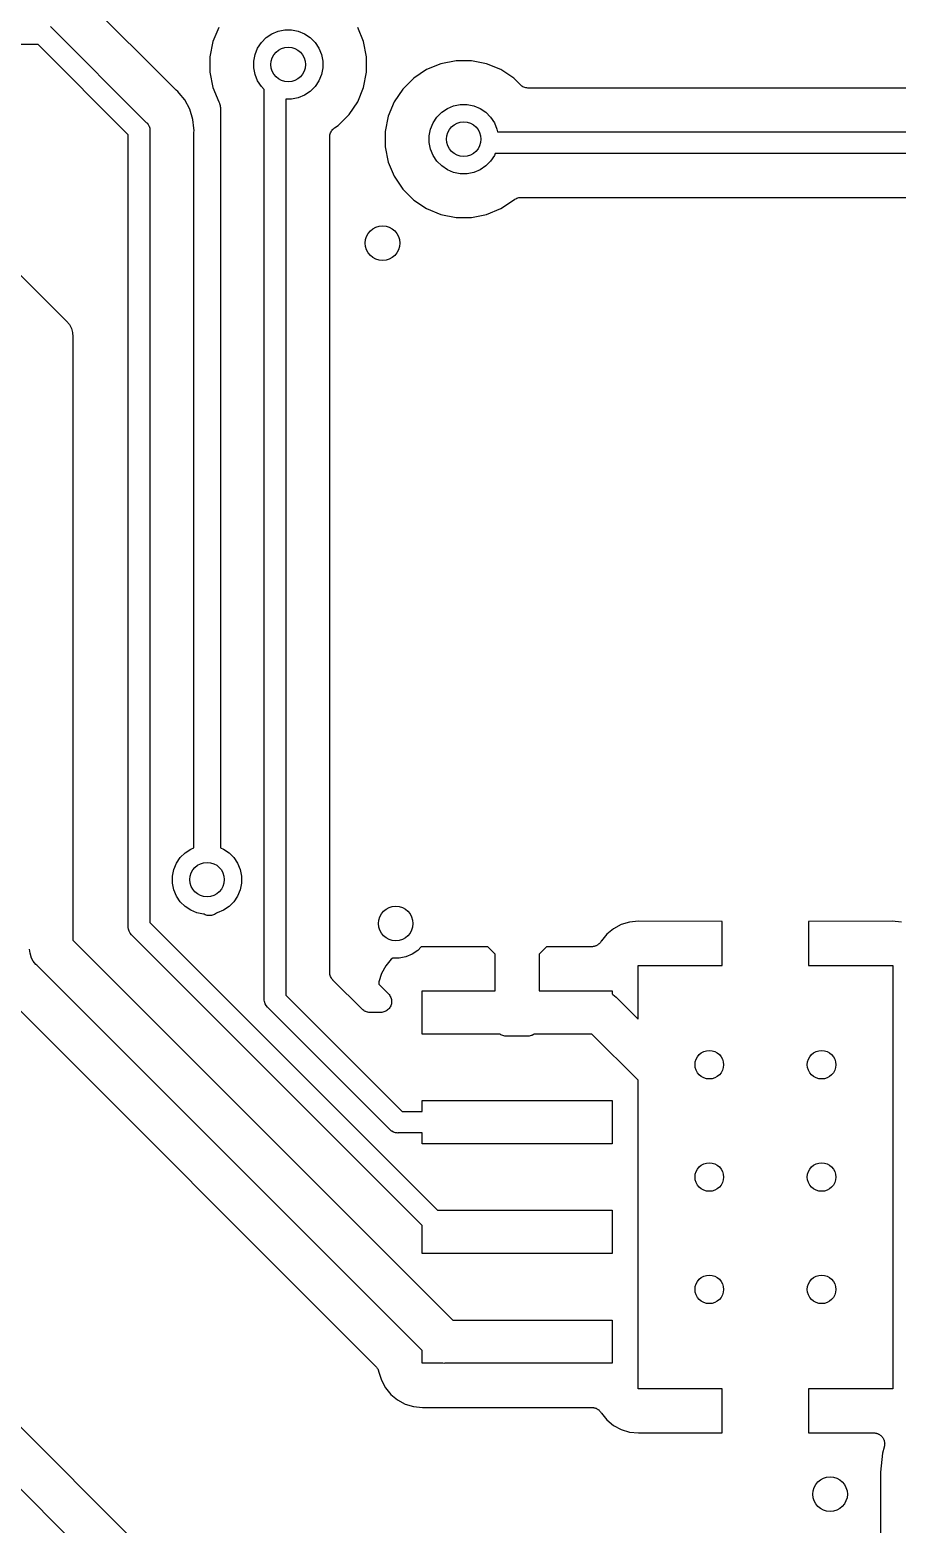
# Model space of a CAD drawing. Extents: x 2.49 to 6.38, y -5.9 to -3.86.
# Drawn here: x 5.246 to 5.641, y -5.554 to -4.873 of the extents above; entities that cross this region are included whole.
import ezdxf

# ---------------------------------------------------------------- set-up
doc = ezdxf.new("R2010")
doc.units = 0
doc.header["$MEASUREMENT"] = 0
doc.layers.add('BLACK', color=7, linetype='CONTINUOUS')

msp = doc.modelspace()

# ---------------------------------------------------------------- linework, layer by layer
at = {"layer": 'BLACK', "linetype": 'CONTINUOUS'}
for p, q in [((5.31216, -4.9005), (5.27024, -4.85858)), ((5.25523, -4.87186), (5.29888, -4.91551)), ((5.3319, -4.87223), (5.3292, -4.87874)), ((5.35612, -4.87521), (5.35898, -4.87402)), ((5.35898, -4.87402), (5.36202, -4.87342)), ((5.36202, -4.87342), (5.36513, -4.87342)), ((5.36513, -4.87342), (5.36817, -4.87402)), ((5.36817, -4.87402), (5.37103, -4.87521)), ((5.39795, -4.87874), (5.39525, -4.87223)), ((5.24954, -4.88009), (4.95582, -4.88009)), ((5.29065, -4.9212), (5.24954, -4.88009)), ((5.3292, -4.87874), (5.32783, -4.88564)), ((5.34962, -4.88171), (5.35134, -4.87913)), ((5.35134, -4.87913), (5.35354, -4.87693)), ((5.35354, -4.87693), (5.35612, -4.87521)), ((5.37103, -4.87521), (5.37361, -4.87693)), ((5.37361, -4.87693), (5.37581, -4.87913)), ((5.37581, -4.87913), (5.37753, -4.88171)), ((5.39932, -4.88564), (5.39795, -4.87874)), ((5.32783, -4.88564), (5.32783, -4.89269)), ((5.34783, -4.88761), (5.34843, -4.88457)), ((5.34783, -4.89072), (5.34783, -4.88761)), ((5.34843, -4.88457), (5.34962, -4.88171)), ((5.37753, -4.88171), (5.37872, -4.88457)), ((5.37872, -4.88457), (5.37932, -4.88761)), ((5.37932, -4.88761), (5.37932, -4.89072)), ((5.39932, -4.89269), (5.39932, -4.88564)), ((5.44005, -4.88742), (5.43315, -4.88879)), ((5.4471, -4.88742), (5.44005, -4.88742)), ((5.454, -4.88879), (5.4471, -4.88742)), ((5.32783, -4.89269), (5.3292, -4.89959)), ((5.34843, -4.89376), (5.34783, -4.89072)), ((5.34962, -4.89662), (5.34843, -4.89376)), ((5.37872, -4.89376), (5.37753, -4.89662)), ((5.37932, -4.89072), (5.37872, -4.89376)), ((5.39795, -4.89959), (5.39932, -4.89269)), ((5.42664, -4.89149), (5.42079, -4.8954)), ((5.43315, -4.88879), (5.42664, -4.89149)), ((5.46051, -4.89149), (5.454, -4.88879)), ((5.46636, -4.8954), (5.46051, -4.89149)), ((5.31232, -4.90064), (5.31216, -4.9005)), ((5.31247, -4.90079), (5.31232, -4.90064)), ((5.31252, -4.90083), (5.31247, -4.90079)), ((5.31328, -4.90146), (5.31252, -4.90083)), ((5.31391, -4.90222), (5.31328, -4.90146)), ((5.3292, -4.89959), (5.33194, -4.9062)), ((5.35134, -4.8992), (5.34962, -4.89662)), ((5.35265, -4.90052), (5.35134, -4.8992)), ((5.35265, -5.12292), (5.35265, -4.90052)), ((5.37361, -4.9014), (5.37103, -4.90312)), ((5.37581, -4.8992), (5.37361, -4.9014)), ((5.37753, -4.89662), (5.37581, -4.8992)), ((5.39525, -4.9061), (5.39795, -4.89959)), ((5.41581, -4.90038), (5.4119, -4.90623)), ((5.42079, -4.8954), (5.41581, -4.90038)), ((5.46938, -4.89842), (5.46636, -4.8954)), ((5.46974, -4.89871), (5.46938, -4.89842)), ((5.47009, -4.89901), (5.46974, -4.89871)), ((5.47012, -4.89902), (5.47009, -4.89901)), ((5.47014, -4.89904), (5.47012, -4.89902)), ((5.47054, -4.89926), (5.47014, -4.89904)), ((5.47095, -4.89948), (5.47054, -4.89926)), ((5.47097, -4.89949), (5.47095, -4.89948)), ((5.471, -4.8995), (5.47097, -4.89949)), ((5.47144, -4.89963), (5.471, -4.8995)), ((5.47188, -4.89977), (5.47144, -4.89963)), ((5.4719, -4.89978), (5.47188, -4.89977)), ((5.47193, -4.89978), (5.4719, -4.89978)), ((5.47239, -4.89983), (5.47193, -4.89978)), ((5.47285, -4.89988), (5.47239, -4.89983)), ((5.4729, -4.89988), (5.47285, -4.89988)), ((5.47292, -4.89988), (5.4729, -4.89988)), ((5.4729, -4.89988), (5.4729, -4.89988)), ((5.4729, -4.89988), (5.4729, -4.89988)), ((5.89529, -4.89988), (5.47292, -4.89988)), ((5.3164, -4.90525), (5.31391, -4.90222)), ((5.31871, -4.90958), (5.3164, -4.90525)), ((5.33194, -4.9062), (5.33206, -4.90644)), ((5.33206, -4.90644), (5.33228, -4.90684)), ((5.33228, -4.90684), (5.33228, -4.90687)), ((5.33228, -4.90687), (5.3323, -4.9069)), ((5.3323, -4.9069), (5.33243, -4.90734)), ((5.33243, -4.90734), (5.33256, -4.90778)), ((5.33256, -4.90778), (5.33256, -4.90781)), ((5.33256, -4.90781), (5.33257, -4.90783)), ((5.33257, -4.90783), (5.33261, -4.90829)), ((5.33261, -4.90829), (5.33265, -4.90875)), ((5.36513, -4.90491), (5.3625, -4.90491)), ((5.3625, -4.90491), (5.3625, -5.31313)), ((5.36817, -4.90431), (5.36513, -4.90491)), ((5.37103, -4.90312), (5.36817, -4.90431)), ((5.39134, -4.91195), (5.39525, -4.9061)), ((5.4119, -4.90623), (5.4092, -4.91274)), ((5.43612, -4.90921), (5.43898, -4.90802)), ((5.43898, -4.90802), (5.44202, -4.90742)), ((5.44202, -4.90742), (5.44513, -4.90742)), ((5.44513, -4.90742), (5.44817, -4.90802)), ((5.44817, -4.90802), (5.45103, -4.90921)), ((5.1708, -4.91447), (5.26219, -5.00586)), ((5.32014, -4.91428), (5.31871, -4.90958)), ((5.32052, -4.91818), (5.32014, -4.91428)), ((5.33265, -4.90875), (5.33265, -5.1217)), ((5.38636, -4.91693), (5.39134, -4.91195)), ((5.4092, -4.91274), (5.40783, -4.91964)), ((5.42962, -4.91571), (5.43134, -4.91313)), ((5.43134, -4.91313), (5.43354, -4.91093)), ((5.43354, -4.91093), (5.43612, -4.90921)), ((5.45103, -4.90921), (5.45361, -4.91093)), ((5.45361, -4.91093), (5.45581, -4.91313)), ((5.45581, -4.91313), (5.45753, -4.91571)), ((5.29065, -5.28195), (5.29065, -4.9212)), ((5.29888, -4.91551), (5.29907, -4.91567)), ((5.29907, -4.91567), (5.29923, -4.91586)), ((5.29923, -4.91586), (5.29923, -4.91586)), ((5.29923, -4.91586), (5.29969, -4.91642)), ((5.29969, -4.91642), (5.30007, -4.91713)), ((5.30007, -4.91713), (5.30014, -4.91727)), ((5.30014, -4.91727), (5.30042, -4.9182)), ((5.30042, -4.9182), (5.3005, -4.91892)), ((5.3005, -4.91892), (5.3005, -4.91892)), ((5.3005, -4.91892), (5.30052, -4.91917)), ((5.30052, -4.91917), (5.3005, -4.91941)), ((5.3005, -4.91941), (5.3005, -5.28015)), ((5.3205, -4.92056), (5.32052, -4.92036)), ((5.3205, -4.92063), (5.3205, -4.92056)), ((5.3205, -5.24602), (5.3205, -4.92063)), ((5.32052, -4.91819), (5.32052, -4.91818)), ((5.32062, -4.91917), (5.32052, -4.91819)), ((5.32052, -4.92014), (5.32062, -4.91917)), ((5.32052, -4.92036), (5.32052, -4.92014)), ((5.3825, -4.92212), (5.38255, -4.92165)), ((5.3825, -4.92217), (5.3825, -4.92212)), ((5.3825, -4.92219), (5.3825, -4.92217)), ((5.3825, -4.92217), (5.3825, -4.92217)), ((5.3825, -4.92217), (5.3825, -4.92217)), ((5.3825, -5.30277), (5.3825, -4.92219)), ((5.38255, -4.92165), (5.3826, -4.9212)), ((5.3826, -4.92117), (5.38261, -4.92115)), ((5.3826, -4.9212), (5.3826, -4.92117)), ((5.38261, -4.92115), (5.38275, -4.92071)), ((5.38275, -4.92071), (5.38288, -4.92026)), ((5.38288, -4.92026), (5.38289, -4.92024)), ((5.38289, -4.92024), (5.3829, -4.92022)), ((5.3829, -4.92022), (5.38312, -4.91981)), ((5.38312, -4.91981), (5.38334, -4.9194)), ((5.38334, -4.9194), (5.38336, -4.91939)), ((5.38336, -4.91939), (5.38337, -4.91936)), ((5.38337, -4.91936), (5.38367, -4.91901)), ((5.38367, -4.91901), (5.38396, -4.91865)), ((5.38396, -4.91865), (5.38398, -4.91863)), ((5.38398, -4.91863), (5.384, -4.91862)), ((5.384, -4.91862), (5.38436, -4.91833)), ((5.38436, -4.91833), (5.38472, -4.91803)), ((5.38472, -4.91803), (5.38636, -4.91693)), ((5.40783, -4.91964), (5.40783, -4.92669)), ((5.42783, -4.92161), (5.42843, -4.91857)), ((5.42783, -4.92472), (5.42783, -4.92161)), ((5.42843, -4.91857), (5.42962, -4.91571)), ((5.45753, -4.91571), (5.45872, -4.91857)), ((5.45872, -4.91857), (5.45898, -4.91988)), ((5.45898, -4.91988), (5.91811, -4.91988)), ((5.40783, -4.92669), (5.4092, -4.93359)), ((5.42843, -4.92776), (5.42783, -4.92472)), ((5.42962, -4.93062), (5.42843, -4.92776)), ((5.4092, -4.93359), (5.4119, -4.9401)), ((5.43134, -4.9332), (5.42962, -4.93062)), ((5.43354, -4.9354), (5.43134, -4.9332)), ((5.43612, -4.93712), (5.43354, -4.9354)), ((5.45361, -4.9354), (5.45103, -4.93712)), ((5.45581, -4.9332), (5.45361, -4.9354)), ((5.45753, -4.93062), (5.45581, -4.9332)), ((5.4579, -4.92972), (5.45753, -4.93062)), ((5.91811, -4.92972), (5.4579, -4.92972)), ((5.4119, -4.9401), (5.41581, -4.94595)), ((5.43898, -4.93831), (5.43612, -4.93712)), ((5.44202, -4.93891), (5.43898, -4.93831)), ((5.44513, -4.93891), (5.44202, -4.93891)), ((5.44817, -4.93831), (5.44513, -4.93891)), ((5.45103, -4.93712), (5.44817, -4.93831)), ((5.41581, -4.94595), (5.42079, -4.95093)), ((5.42079, -4.95093), (5.42664, -4.95484)), ((5.42664, -4.95484), (5.43315, -4.95754)), ((5.454, -4.95754), (5.46051, -4.95484)), ((5.46051, -4.95484), (5.46667, -4.95073)), ((5.46667, -4.95073), (5.46688, -4.95056)), ((5.46688, -4.95056), (5.4669, -4.95055)), ((5.4669, -4.95055), (5.46692, -4.95053)), ((5.46692, -4.95053), (5.46733, -4.95032)), ((5.46733, -4.95032), (5.46774, -4.9501)), ((5.46774, -4.9501), (5.46776, -4.95009)), ((5.46776, -4.95009), (5.46779, -4.95008)), ((5.46779, -4.95008), (5.46823, -4.94995)), ((5.46823, -4.94995), (5.46867, -4.94982)), ((5.46867, -4.94982), (5.4687, -4.94982)), ((5.4687, -4.94982), (5.46872, -4.94981)), ((5.46872, -4.94981), (5.46918, -4.94977)), ((5.46918, -4.94977), (5.46964, -4.94972)), ((5.46964, -4.94972), (5.89529, -4.94972)), ((5.43315, -4.95754), (5.44005, -4.95891)), ((5.44005, -4.95891), (5.4471, -4.95891)), ((5.4471, -4.95891), (5.454, -4.95754)), ((5.26219, -5.00586), (5.26257, -5.00617)), ((5.26257, -5.00617), (5.2638, -5.00767)), ((5.2638, -5.00767), (5.26461, -5.00919)), ((5.26461, -5.00919), (5.26471, -5.00938)), ((5.26471, -5.00938), (5.26527, -5.01124)), ((5.26527, -5.01124), (5.26546, -5.01317)), ((5.26546, -5.01317), (5.26542, -5.01365)), ((5.26542, -5.01365), (5.26542, -5.28811)), ((5.33265, -5.1217), (5.33265, -5.1217)), ((5.33265, -5.1217), (5.33265, -5.24603)), ((5.35265, -5.31492), (5.35265, -5.12292)), ((5.31433, -5.25051), (5.31653, -5.24832)), ((5.31653, -5.24832), (5.31911, -5.2466)), ((5.31911, -5.2466), (5.3205, -5.24602)), ((5.33265, -5.24603), (5.33403, -5.2466)), ((5.33403, -5.2466), (5.33661, -5.24832)), ((5.33661, -5.24832), (5.3388, -5.25051)), ((5.31142, -5.25596), (5.31261, -5.25309)), ((5.31261, -5.25309), (5.31433, -5.25051)), ((5.3388, -5.25051), (5.34052, -5.25309)), ((5.34052, -5.25309), (5.34171, -5.25596)), ((5.31082, -5.259), (5.31142, -5.25596)), ((5.31082, -5.2621), (5.31082, -5.259)), ((5.31142, -5.26514), (5.31082, -5.2621)), ((5.34171, -5.25596), (5.34232, -5.259)), ((5.34232, -5.2621), (5.34171, -5.26514)), ((5.34232, -5.259), (5.34232, -5.2621)), ((5.31261, -5.26801), (5.31142, -5.26514)), ((5.31433, -5.27059), (5.31261, -5.26801)), ((5.34052, -5.26801), (5.3388, -5.27059)), ((5.34171, -5.26514), (5.34052, -5.26801)), ((5.31653, -5.27278), (5.31433, -5.27059)), ((5.31911, -5.27451), (5.31653, -5.27278)), ((5.32197, -5.27569), (5.31911, -5.27451)), ((5.32502, -5.2763), (5.32197, -5.27569)), ((5.33039, -5.27614), (5.32997, -5.27636)), ((5.3304, -5.27613), (5.33039, -5.27614)), ((5.33041, -5.27613), (5.3304, -5.27613)), ((5.33078, -5.27582), (5.33041, -5.27613)), ((5.33087, -5.27575), (5.33078, -5.27582)), ((5.33116, -5.27569), (5.33087, -5.27575)), ((5.33403, -5.27451), (5.33116, -5.27569)), ((5.33661, -5.27278), (5.33403, -5.27451)), ((5.3388, -5.27059), (5.33661, -5.27278)), ((5.29063, -5.28219), (5.29065, -5.28195)), ((5.29065, -5.28243), (5.29063, -5.28219)), ((5.29072, -5.28315), (5.29065, -5.28243)), ((5.29065, -5.28243), (5.29065, -5.28243)), ((5.3005, -5.28015), (5.43157, -5.41122)), ((5.32523, -5.2763), (5.32502, -5.2763)), ((5.32529, -5.27633), (5.32523, -5.2763)), ((5.32572, -5.27656), (5.32529, -5.27633)), ((5.32573, -5.27657), (5.32572, -5.27656)), ((5.32572, -5.27656), (5.32572, -5.27656)), ((5.32619, -5.27671), (5.32573, -5.27657)), ((5.32665, -5.27685), (5.32619, -5.27671)), ((5.32666, -5.27685), (5.32665, -5.27685)), ((5.32667, -5.27685), (5.32666, -5.27685)), ((5.32714, -5.2769), (5.32667, -5.27685)), ((5.32762, -5.27695), (5.32714, -5.2769)), ((5.32763, -5.27695), (5.32762, -5.27695)), ((5.32764, -5.27695), (5.32763, -5.27695)), ((5.32812, -5.27691), (5.32764, -5.27695)), ((5.32859, -5.27686), (5.32812, -5.27691)), ((5.3286, -5.27686), (5.32859, -5.27686)), ((5.32861, -5.27686), (5.3286, -5.27686)), ((5.32908, -5.27672), (5.32861, -5.27686)), ((5.32953, -5.27659), (5.32908, -5.27672)), ((5.32954, -5.27658), (5.32953, -5.27658)), ((5.32953, -5.27658), (5.32953, -5.27659)), ((5.32997, -5.27636), (5.32954, -5.27658)), ((5.51187, -5.2829), (5.50882, -5.2854)), ((5.51534, -5.28104), (5.51187, -5.2829)), ((5.51911, -5.2799), (5.51534, -5.28104)), ((5.52327, -5.27949), (5.51911, -5.2799)), ((5.56142, -5.27958), (5.52327, -5.27949)), ((5.56142, -5.29961), (5.56142, -5.27958)), ((5.63893, -5.27949), (5.60079, -5.27958)), ((5.60079, -5.27958), (5.60079, -5.29961)), ((5.64309, -5.2799), (5.63893, -5.27949)), ((5.26542, -5.28811), (5.43853, -5.46122)), ((5.29101, -5.28408), (5.29072, -5.28315)), ((5.29146, -5.28494), (5.29101, -5.28408)), ((5.29208, -5.28569), (5.29146, -5.28494)), ((5.29227, -5.28584), (5.29208, -5.28569)), ((5.42461, -5.41818), (5.29227, -5.28584)), ((5.50542, -5.28967), (5.50521, -5.28985)), ((5.50556, -5.28951), (5.50542, -5.28967)), ((5.50571, -5.28936), (5.50556, -5.28951)), ((5.50587, -5.28913), (5.50571, -5.28936)), ((5.50604, -5.28892), (5.50587, -5.28913)), ((5.50614, -5.28873), (5.50604, -5.28892)), ((5.50626, -5.28855), (5.50614, -5.28873)), ((5.50629, -5.28849), (5.50626, -5.28855)), ((5.50632, -5.28844), (5.50629, -5.28849)), ((5.50882, -5.2854), (5.50632, -5.28844)), ((5.24587, -5.29412), (5.24568, -5.29219)), ((5.24635, -5.29569), (5.24587, -5.29412)), ((5.24644, -5.29597), (5.24635, -5.29569)), ((5.24735, -5.29768), (5.24644, -5.29597)), ((5.41124, -5.2963), (5.41056, -5.29685)), ((5.41412, -5.2963), (5.41124, -5.2963)), ((5.41716, -5.29569), (5.41412, -5.2963)), ((5.42003, -5.29451), (5.41716, -5.29569)), ((5.42261, -5.29278), (5.42003, -5.29451)), ((5.42421, -5.29118), (5.42261, -5.29278)), ((5.4251, -5.2911), (5.42421, -5.29118)), ((5.45458, -5.29121), (5.4251, -5.2911)), ((5.45791, -5.29454), (5.45458, -5.29121)), ((5.45791, -5.31122), (5.45791, -5.29454)), ((5.48124, -5.29121), (5.47791, -5.29454)), ((5.47791, -5.29454), (5.47791, -5.31122)), ((5.5019, -5.29114), (5.48124, -5.29121)), ((5.50211, -5.29111), (5.5019, -5.29114)), ((5.50233, -5.29112), (5.50211, -5.29111)), ((5.5026, -5.29106), (5.50233, -5.29112)), ((5.50287, -5.29104), (5.5026, -5.29106)), ((5.50308, -5.29097), (5.50287, -5.29104)), ((5.50329, -5.29093), (5.50308, -5.29097)), ((5.50354, -5.29083), (5.50329, -5.29093)), ((5.50381, -5.29075), (5.50354, -5.29083)), ((5.50399, -5.29065), (5.50381, -5.29075)), ((5.50419, -5.29057), (5.50399, -5.29065)), ((5.50442, -5.29042), (5.50419, -5.29057)), ((5.50467, -5.29029), (5.50442, -5.29042)), ((5.50483, -5.29015), (5.50467, -5.29029)), ((5.50501, -5.29004), (5.50483, -5.29015)), ((5.50521, -5.28985), (5.50501, -5.29004)), ((5.24858, -5.29918), (5.24735, -5.29768)), ((5.24896, -5.29949), (5.24858, -5.29918)), ((5.42461, -5.47514), (5.24896, -5.29949)), ((5.38254, -5.30323), (5.3825, -5.30277)), ((5.38258, -5.30369), (5.38254, -5.30323)), ((5.40613, -5.30332), (5.40494, -5.30707)), ((5.40802, -5.29987), (5.40613, -5.30332)), ((5.41056, -5.29685), (5.40802, -5.29987)), ((5.52303, -5.32407), (5.52303, -5.29961)), ((5.52303, -5.29961), (5.56142, -5.29961)), ((5.60079, -5.29961), (5.63917, -5.29961)), ((5.63917, -5.29961), (5.63917, -5.49252)), ((5.38259, -5.30372), (5.38258, -5.30369)), ((5.38259, -5.30374), (5.38259, -5.30372)), ((5.38272, -5.30418), (5.38259, -5.30374)), ((5.38285, -5.30463), (5.38272, -5.30418)), ((5.38287, -5.30465), (5.38285, -5.30463)), ((5.38287, -5.30468), (5.38287, -5.30465)), ((5.38309, -5.30508), (5.38287, -5.30468)), ((5.3833, -5.30549), (5.38309, -5.30508)), ((5.38332, -5.30552), (5.3833, -5.30549)), ((5.38333, -5.30554), (5.38332, -5.30552)), ((5.38362, -5.3059), (5.38333, -5.30554)), ((5.38391, -5.30626), (5.38362, -5.3059)), ((5.38395, -5.30629), (5.38391, -5.30626)), ((5.38395, -5.3063), (5.38395, -5.30629)), ((5.38395, -5.30629), (5.38395, -5.30629)), ((5.38396, -5.30631), (5.38395, -5.3063)), ((5.39725, -5.3196), (5.38396, -5.30631)), ((5.40494, -5.30707), (5.40483, -5.30812)), ((5.40483, -5.30812), (5.40923, -5.31253)), ((5.23568, -5.3145), (5.40353, -5.48234)), ((5.35263, -5.31517), (5.35265, -5.31492)), ((5.35265, -5.31541), (5.35263, -5.31517)), ((5.35272, -5.31613), (5.35265, -5.31541)), ((5.35265, -5.31541), (5.35265, -5.31541)), ((5.35301, -5.31706), (5.35272, -5.31613)), ((5.3625, -5.31313), (5.41551, -5.36614)), ((5.40923, -5.31253), (5.40927, -5.31256)), ((5.40927, -5.31256), (5.40927, -5.31256)), ((5.40927, -5.31256), (5.40927, -5.31257)), ((5.40927, -5.31257), (5.40928, -5.31258)), ((5.40928, -5.31258), (5.40958, -5.31295)), ((5.40958, -5.31295), (5.40988, -5.31333)), ((5.40988, -5.31333), (5.40989, -5.31333)), ((5.40989, -5.31333), (5.40989, -5.31334)), ((5.40989, -5.31334), (5.41011, -5.31377)), ((5.41011, -5.31377), (5.41033, -5.31419)), ((5.41033, -5.31419), (5.41034, -5.3142)), ((5.41034, -5.3142), (5.41034, -5.31421)), ((5.41034, -5.31421), (5.41048, -5.31467)), ((5.41048, -5.31467), (5.41061, -5.31513)), ((5.41065, -5.3166), (5.4106, -5.31707)), ((5.41061, -5.31513), (5.41061, -5.31513)), ((5.41061, -5.31513), (5.41061, -5.31514)), ((5.41061, -5.31514), (5.41066, -5.31562)), ((5.4107, -5.31612), (5.41065, -5.3166)), ((5.41066, -5.31562), (5.4107, -5.3161)), ((5.4107, -5.3161), (5.4107, -5.31611)), ((5.4107, -5.31611), (5.4107, -5.31612)), ((5.42461, -5.33091), (5.42461, -5.31122)), ((5.42461, -5.31122), (5.45791, -5.31122)), ((5.47791, -5.31122), (5.50562, -5.31122)), ((5.50562, -5.31122), (5.5061, -5.31117)), ((5.5061, -5.31117), (5.50659, -5.31122)), ((5.50659, -5.31122), (5.51122, -5.31122)), ((5.51122, -5.31122), (5.51122, -5.31264)), ((5.51122, -5.31264), (5.5116, -5.31284)), ((5.5116, -5.31284), (5.5131, -5.31407)), ((5.5131, -5.31407), (5.5134, -5.31445)), ((5.5134, -5.31445), (5.52303, -5.32407)), ((5.35346, -5.31791), (5.35301, -5.31706)), ((5.35408, -5.31866), (5.35346, -5.31791)), ((5.35427, -5.31882), (5.35408, -5.31866)), ((5.40982, -5.37437), (5.35427, -5.31882)), ((5.39761, -5.31989), (5.39725, -5.3196)), ((5.39796, -5.32019), (5.39761, -5.31989)), ((5.39799, -5.3202), (5.39796, -5.32019)), ((5.39801, -5.32022), (5.39799, -5.3202)), ((5.39841, -5.32044), (5.39801, -5.32022)), ((5.39882, -5.32066), (5.39841, -5.32044)), ((5.39884, -5.32067), (5.39882, -5.32066)), ((5.39887, -5.32068), (5.39884, -5.32067)), ((5.39931, -5.32081), (5.39887, -5.32068)), ((5.39975, -5.32095), (5.39931, -5.32081)), ((5.39977, -5.32096), (5.39975, -5.32095)), ((5.3998, -5.32096), (5.39977, -5.32096)), ((5.40026, -5.32101), (5.3998, -5.32096)), ((5.40072, -5.32106), (5.40026, -5.32101)), ((5.40077, -5.32106), (5.40072, -5.32106)), ((5.40079, -5.32106), (5.40077, -5.32106)), ((5.40077, -5.32106), (5.40077, -5.32106)), ((5.40077, -5.32106), (5.40077, -5.32106)), ((5.4057, -5.32106), (5.40079, -5.32106)), ((5.40617, -5.32102), (5.4057, -5.32106)), ((5.40665, -5.32097), (5.40617, -5.32102)), ((5.40666, -5.32097), (5.40665, -5.32097)), ((5.40667, -5.32097), (5.40666, -5.32097)), ((5.40712, -5.32083), (5.40667, -5.32097)), ((5.40759, -5.32069), (5.40712, -5.32083)), ((5.4076, -5.32069), (5.40759, -5.32069)), ((5.40802, -5.32046), (5.4076, -5.32069)), ((5.4076, -5.32069), (5.4076, -5.32069)), ((5.40845, -5.32024), (5.40802, -5.32046)), ((5.40846, -5.32023), (5.40845, -5.32024)), ((5.40847, -5.32023), (5.40846, -5.32023)), ((5.40884, -5.31993), (5.40847, -5.32023)), ((5.40921, -5.31962), (5.40884, -5.31993)), ((5.40922, -5.31962), (5.40921, -5.31962)), ((5.40953, -5.31924), (5.40922, -5.31961)), ((5.40922, -5.31961), (5.40922, -5.31962)), ((5.40983, -5.31887), (5.40953, -5.31924)), ((5.40984, -5.31887), (5.40983, -5.31887)), ((5.41007, -5.31844), (5.40984, -5.31886)), ((5.40984, -5.31886), (5.40984, -5.31887)), ((5.4103, -5.31802), (5.41007, -5.31844)), ((5.41031, -5.318), (5.4103, -5.31801)), ((5.4103, -5.31801), (5.4103, -5.31802)), ((5.41045, -5.31754), (5.41031, -5.318)), ((5.41059, -5.31709), (5.41045, -5.31754)), ((5.4106, -5.31707), (5.41059, -5.31708)), ((5.41059, -5.31708), (5.41059, -5.31709)), ((5.46, -5.33091), (5.42461, -5.33091)), ((5.46009, -5.33098), (5.46, -5.33091)), ((5.4601, -5.33098), (5.46009, -5.33098)), ((5.46012, -5.331), (5.4601, -5.33098)), ((5.46053, -5.33122), (5.46012, -5.331)), ((5.46094, -5.33145), (5.46053, -5.33122)), ((5.46096, -5.33145), (5.46094, -5.33145)), ((5.46098, -5.33146), (5.46096, -5.33145)), ((5.46143, -5.3316), (5.46098, -5.33146)), ((5.46187, -5.33174), (5.46143, -5.3316)), ((5.46189, -5.33174), (5.46187, -5.33174)), ((5.46191, -5.33175), (5.46189, -5.33174)), ((5.46237, -5.3318), (5.46191, -5.33175)), ((5.46284, -5.33185), (5.46237, -5.3318)), ((5.46288, -5.33185), (5.46284, -5.33185)), ((5.46291, -5.33185), (5.46288, -5.33185)), ((5.46288, -5.33185), (5.46288, -5.33185)), ((5.46288, -5.33185), (5.46288, -5.33185)), ((5.47291, -5.33185), (5.46291, -5.33185)), ((5.47338, -5.3318), (5.47291, -5.33185)), ((5.47385, -5.33176), (5.47338, -5.3318)), ((5.47387, -5.33176), (5.47385, -5.33176)), ((5.47388, -5.33176), (5.47387, -5.33176)), ((5.47434, -5.33162), (5.47388, -5.33176)), ((5.47479, -5.33149), (5.47434, -5.33162)), ((5.4748, -5.33148), (5.47479, -5.33149)), ((5.47482, -5.33147), (5.4748, -5.33148)), ((5.47523, -5.33125), (5.47482, -5.33147)), ((5.47565, -5.33103), (5.47523, -5.33125)), ((5.47566, -5.33102), (5.47565, -5.33103)), ((5.47568, -5.33101), (5.47566, -5.33102)), ((5.47581, -5.33091), (5.47568, -5.33101)), ((5.50203, -5.33091), (5.47581, -5.33091)), ((5.52303, -5.35191), (5.50203, -5.33091)), ((5.52303, -5.49252), (5.52303, -5.35191)), ((5.42461, -5.36614), (5.42461, -5.36122)), ((5.42461, -5.36122), (5.51122, -5.36122)), ((5.51122, -5.36122), (5.51122, -5.38091)), ((5.41551, -5.36614), (5.42461, -5.36614)), ((5.40998, -5.37456), (5.40982, -5.37437)), ((5.41016, -5.37471), (5.40998, -5.37456)), ((5.41061, -5.37508), (5.41016, -5.37471)), ((5.41016, -5.37471), (5.41016, -5.37471)), ((5.41073, -5.37517), (5.41061, -5.37508)), ((5.41158, -5.37563), (5.41073, -5.37517)), ((5.41251, -5.37591), (5.41158, -5.37563)), ((5.41323, -5.37598), (5.41251, -5.37591)), ((5.41347, -5.37601), (5.41323, -5.37598)), ((5.41323, -5.37598), (5.41323, -5.37598)), ((5.41371, -5.37598), (5.41347, -5.37601)), ((5.42461, -5.37598), (5.41371, -5.37598)), ((5.42461, -5.38091), (5.42461, -5.37598)), ((5.51122, -5.38091), (5.42461, -5.38091)), ((5.43157, -5.41122), (5.51122, -5.41122)), ((5.51122, -5.41122), (5.51122, -5.43091)), ((5.42461, -5.43091), (5.42461, -5.41818)), ((5.51122, -5.43091), (5.42461, -5.43091)), ((5.43853, -5.46122), (5.51122, -5.46122)), ((5.51122, -5.46122), (5.51122, -5.48091)), ((5.42461, -5.48091), (5.42461, -5.47514)), ((5.32864, -5.59704), (5.21666, -5.48506)), ((5.40353, -5.48234), (5.40357, -5.48239)), ((5.40357, -5.48239), (5.40371, -5.48256)), ((5.40371, -5.48256), (5.40386, -5.48271)), ((5.40386, -5.48271), (5.40401, -5.48294)), ((5.40401, -5.48294), (5.40418, -5.48316)), ((5.40418, -5.48316), (5.40428, -5.48335)), ((5.40428, -5.48335), (5.4044, -5.48353)), ((5.4044, -5.48353), (5.40451, -5.48378)), ((5.40451, -5.48378), (5.40463, -5.48402)), ((5.40463, -5.48402), (5.40469, -5.48423)), ((5.40469, -5.48423), (5.40477, -5.48443)), ((5.40477, -5.48443), (5.40604, -5.4886)), ((5.43397, -5.48091), (5.42461, -5.48091)), ((5.43445, -5.48095), (5.43397, -5.48091)), ((5.43493, -5.48091), (5.43445, -5.48095)), ((5.51122, -5.48091), (5.43493, -5.48091)), ((5.40604, -5.4886), (5.4079, -5.49207)), ((5.4079, -5.49207), (5.4104, -5.49512)), ((5.56142, -5.49252), (5.52303, -5.49252)), ((5.56142, -5.51254), (5.56142, -5.49252)), ((5.63917, -5.49252), (5.60079, -5.49252)), ((5.60079, -5.49252), (5.60079, -5.51254)), ((5.20165, -5.49833), (5.39426, -5.69094)), ((5.4104, -5.49512), (5.41344, -5.49762)), ((5.41344, -5.49762), (5.41692, -5.49947)), ((5.41692, -5.49947), (5.42069, -5.50062)), ((5.42069, -5.50062), (5.42485, -5.50103)), ((5.42485, -5.50103), (5.43397, -5.50103)), ((5.43397, -5.50103), (5.43404, -5.50103)), ((5.43404, -5.50103), (5.43425, -5.50105)), ((5.43425, -5.50105), (5.43444, -5.50105)), ((5.43444, -5.50105), (5.43451, -5.50104)), ((5.43451, -5.50104), (5.43472, -5.50105)), ((5.43472, -5.50105), (5.43493, -5.50103)), ((5.43493, -5.50103), (5.5019, -5.50103)), ((5.5019, -5.50103), (5.50197, -5.50103)), ((5.50197, -5.50103), (5.50219, -5.50105)), ((5.50219, -5.50105), (5.50242, -5.50105)), ((5.50242, -5.50105), (5.50268, -5.50111)), ((5.50268, -5.50111), (5.50294, -5.50114)), ((5.50294, -5.50114), (5.50315, -5.5012)), ((5.50315, -5.5012), (5.50337, -5.50125)), ((5.50337, -5.50125), (5.50362, -5.50135)), ((5.50362, -5.50135), (5.50387, -5.50143)), ((5.50387, -5.50143), (5.50407, -5.50154)), ((5.50407, -5.50154), (5.50427, -5.50162)), ((5.50427, -5.50162), (5.50449, -5.50177)), ((5.50449, -5.50177), (5.50473, -5.5019)), ((5.50473, -5.5019), (5.5049, -5.50204)), ((5.5049, -5.50204), (5.50508, -5.50217)), ((5.50508, -5.50217), (5.50527, -5.50236)), ((5.50527, -5.50236), (5.50548, -5.50253)), ((5.50548, -5.50253), (5.50562, -5.5027)), ((5.50562, -5.5027), (5.50577, -5.50286)), ((5.50577, -5.50286), (5.50592, -5.50308)), ((5.50592, -5.50308), (5.50609, -5.50329)), ((5.50609, -5.50329), (5.50619, -5.50349)), ((5.50619, -5.50349), (5.50631, -5.50367)), ((5.50631, -5.50367), (5.50632, -5.50368)), ((5.50632, -5.50368), (5.50882, -5.50673)), ((5.50882, -5.50673), (5.51187, -5.50923)), ((5.51187, -5.50923), (5.51534, -5.51109)), ((5.51534, -5.51109), (5.51911, -5.51223)), ((5.51911, -5.51223), (5.52327, -5.51264)), ((5.52327, -5.51264), (5.56142, -5.51254)), ((5.60079, -5.51254), (5.63047, -5.51262)), ((5.63047, -5.51262), (5.63054, -5.51262)), ((5.63054, -5.51262), (5.63076, -5.51264)), ((5.63076, -5.51264), (5.63098, -5.51265)), ((5.63098, -5.51265), (5.63124, -5.5127)), ((5.63124, -5.5127), (5.63151, -5.51273)), ((5.63151, -5.51273), (5.63172, -5.5128)), ((5.63172, -5.5128), (5.63194, -5.51284)), ((5.63194, -5.51284), (5.63218, -5.51295)), ((5.63218, -5.51295), (5.63244, -5.51303)), ((5.63244, -5.51303), (5.63263, -5.51314)), ((5.63263, -5.51314), (5.63284, -5.51322)), ((5.63284, -5.51322), (5.63306, -5.51337)), ((5.63306, -5.51337), (5.63329, -5.5135)), ((5.63329, -5.5135), (5.63346, -5.51364)), ((5.63346, -5.51364), (5.63365, -5.51377)), ((5.63365, -5.51377), (5.63383, -5.51396)), ((5.63383, -5.51396), (5.63404, -5.51413)), ((5.63404, -5.51413), (5.63417, -5.5143)), ((5.63417, -5.5143), (5.63433, -5.51446)), ((5.63433, -5.51446), (5.63448, -5.51468)), ((5.63524, -5.51907), (5.6344, -5.52183)), ((5.63448, -5.51468), (5.63464, -5.51489)), ((5.63464, -5.51489), (5.63475, -5.51509)), ((5.63475, -5.51509), (5.63487, -5.51528)), ((5.63487, -5.51528), (5.63497, -5.51552)), ((5.63497, -5.51552), (5.63509, -5.51576)), ((5.63509, -5.51576), (5.63516, -5.51597)), ((5.63516, -5.51597), (5.63524, -5.51618)), ((5.63524, -5.51618), (5.63529, -5.51644)), ((5.63528, -5.51885), (5.63524, -5.51907)), ((5.63535, -5.51864), (5.63528, -5.51885)), ((5.63529, -5.51644), (5.63537, -5.51669)), ((5.63538, -5.51837), (5.63535, -5.51864)), ((5.63537, -5.51669), (5.63539, -5.51692)), ((5.63543, -5.51811), (5.63538, -5.51837)), ((5.63539, -5.51692), (5.63543, -5.51714)), ((5.63543, -5.51714), (5.63543, -5.5174)), ((5.63543, -5.5174), (5.63545, -5.51767)), ((5.63545, -5.51767), (5.63543, -5.51789)), ((5.63543, -5.51789), (5.63543, -5.51811)), ((5.6344, -5.52183), (5.63354, -5.53055)), ((5.63354, -5.53055), (5.63354, -5.5704))]:
    msp.add_line(p, q, dxfattribs=at)
at = {"layer": 'BLACK'}
for centre, radius in [((5.36357, -4.88917), 0.00787), ((5.44357, -4.92317), 0.00787), ((5.40657, -4.97055), 0.00787), ((5.32657, -5.26055), 0.00787), ((5.41257, -5.28055), 0.00787), ((5.55551, -5.34488), 0.0065), ((5.60669, -5.34488), 0.0065), ((5.55551, -5.39606), 0.0065), ((5.60669, -5.39606), 0.0065), ((5.55551, -5.44724), 0.0065), ((5.60669, -5.44724), 0.0065), ((5.61057, -5.54055), 0.00787)]:
    msp.add_circle(centre, radius, dxfattribs=at)

doc.saveas('drawing.dxf')
